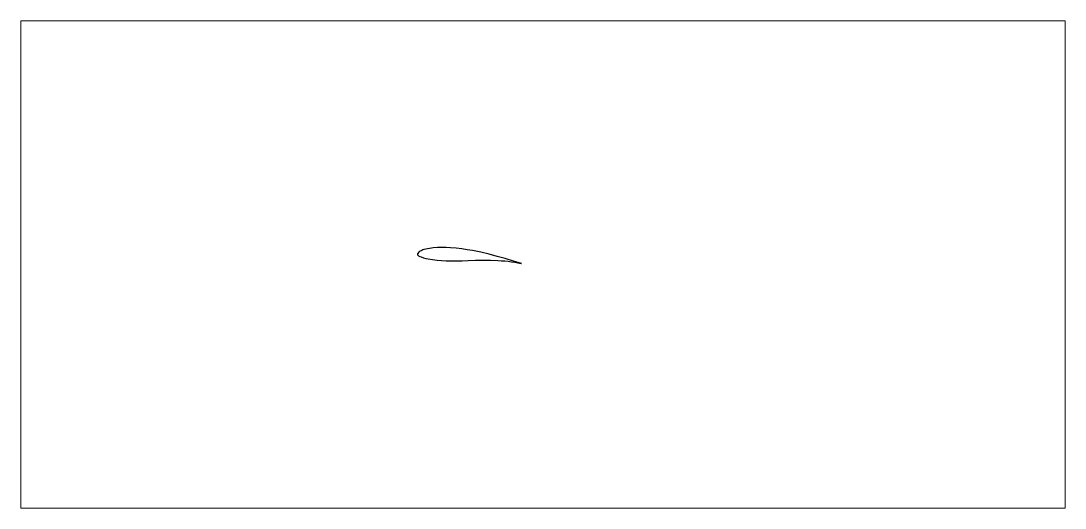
# Model space of a CAD drawing. Header units: millimetres. Extents: x -44 to 1456, y -403 to 297.
import ezdxf

# ---------------------------------------------------------------- set-up
doc = ezdxf.new("R2010")
doc.units = ezdxf.units.MM

msp = doc.modelspace()

# ---------------------------------------------------------------- linework, layer by layer
at = {"color": 7, "linetype": 'Continuous', "lineweight": 0}
for p, q in [((-43.8, 296.6), (1456.2, 296.6)), ((-43.8, 296.6), (-43.8, -403.4)), ((1456.2, 296.6), (1456.2, -403.4)), ((-43.8, -403.4), (1456.2, -403.4))]:
    msp.add_line(p, q, dxfattribs=at)
at = {"color": 7, "linetype": 'Continuous'}
msp.add_line((675, -52), (675.2, -52), dxfattribs=at)
at = {"color": 7, "linetype": 'Continuous', "flags": 128}
msp.add_lwpolyline([(675.2, -52), (663.7, -48.5), (652.1, -45), (640.5, -41.7), (628.8, -38.6), (617, -35.9), (605.2, -33.5), (597.3, -32.2), (589.5, -31), (581.5, -30), (573.6, -29.4), (567.3, -29.1), (561.1, -29), (554.8, -29.1), (548.6, -29.6), (545.9, -29.9), (543.2, -30.3), (540.5, -30.8), (537.9, -31.3), (535.2, -32), (533.8, -32.5), (532.4, -33.1), (531, -33.7), (529.6, -34.4), (528.3, -35.2), (527.2, -36.2), (526.3, -37.5), (526, -38.1), (525.8, -38.7), (525.9, -39.4), (526.3, -39.9), (526.8, -40.4), (527.3, -40.8), (529.1, -41.8), (531, -42.5), (534.4, -43.7), (537.8, -44.6), (541.4, -45.3), (547.7, -46.3), (554.1, -47.1), (560.5, -47.6), (567, -47.9), (573.4, -48.1), (581.9, -48.1), (590.3, -47.9), (598.7, -47.7), (609.4, -47.3), (620.2, -47.1), (630.9, -47.2), (641.6, -47.6), (646.5, -47.9), (651.3, -48.3), (656, -48.8), (660.8, -49.4), (665.6, -50.1), (670.3, -50.9), (675, -52)], dxfattribs=at)

doc.saveas('drawing.dxf')
